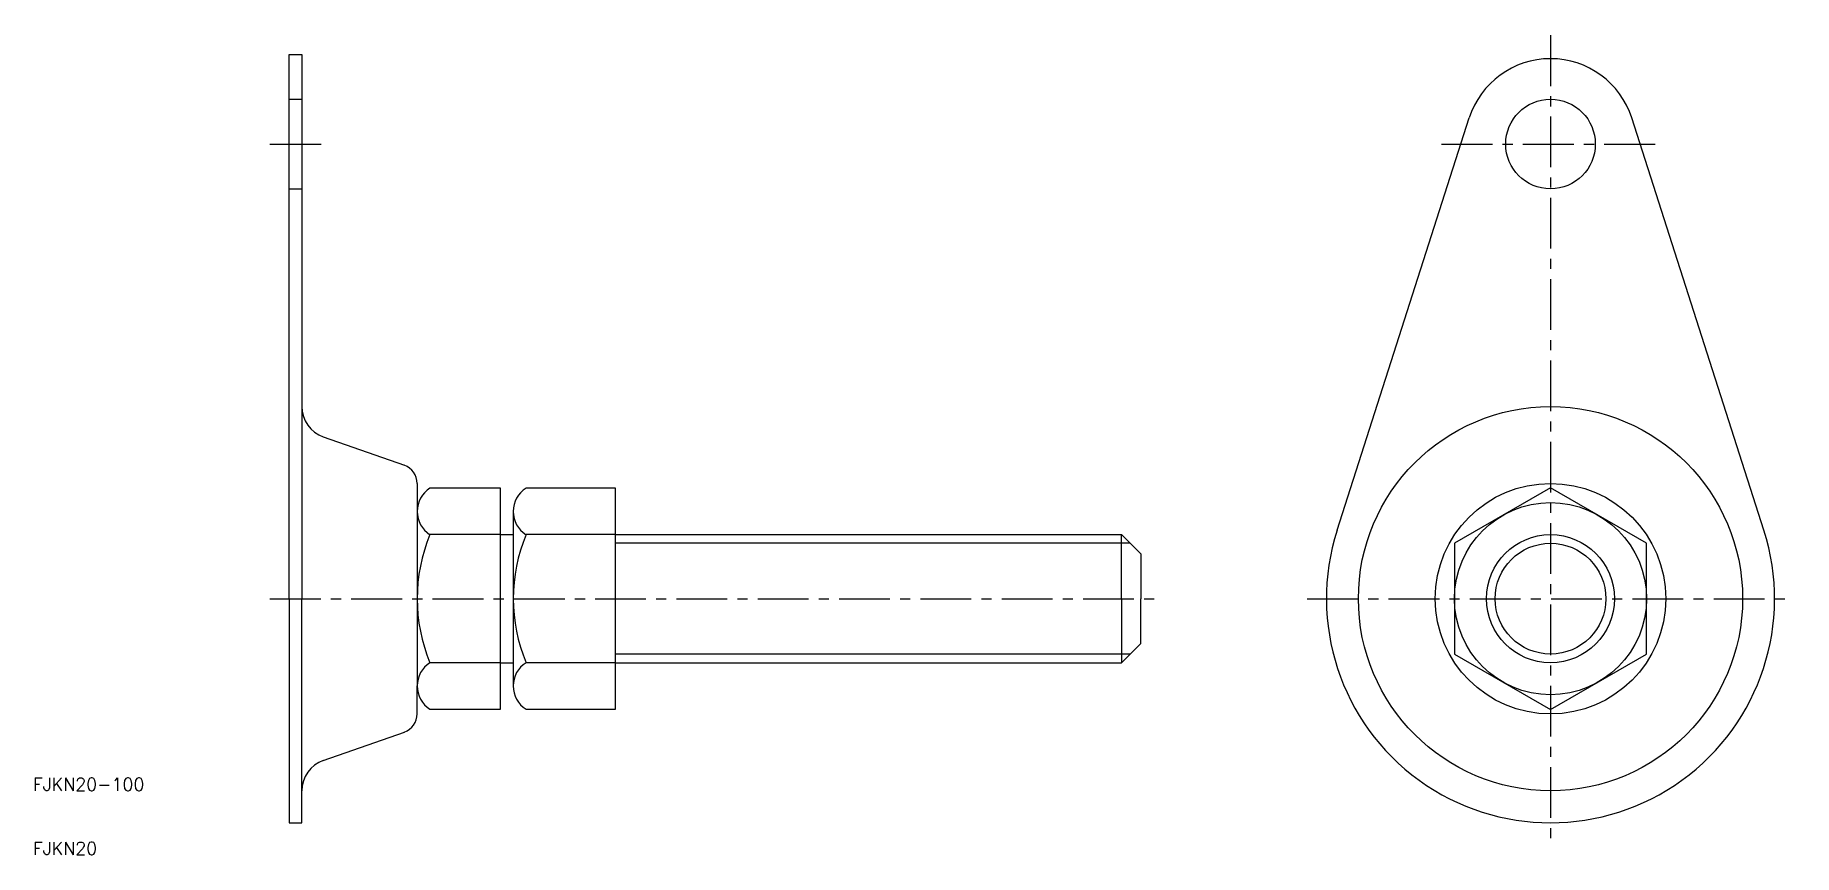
# Model space of a CAD drawing. Extents: x 10 to 285, y 10 to 138.
import ezdxf

# ---------------------------------------------------------------- set-up
doc = ezdxf.new("R2010")
doc.units = 0
doc.header["$LTSCALE"] = 0.25
doc.linetypes.add('CENTER', pattern=[50.8, 31.75, -6.35, 6.35, -6.35])
doc.linetypes.add('DASHED', pattern=[19.05, 12.7, -6.35])
doc.layers.get('0').update_dxf_attribs({"linetype": 'CONTINUOUS'})
doc.layers.add('CENTER', color=1, linetype='CENTER')
doc.styles.get("Standard").update_dxf_attribs({"font": 'txt.shx', "bigfont": 'extfont.shx'})

msp = doc.modelspace()

# ---------------------------------------------------------------- linework, layer by layer
at = {"color": 7, "linetype": 'CONTINUOUS'}
for p, q in [((50, 50), (50, 135)), ((50, 135), (52, 135)), ((52, 135), (52, 80)), ((213.67, 60.68), (234.3, 125.07)), ((280.33, 60.68), (259.7, 125.07)), ((52, 80), (52, 50)), ((55.34, 75.28), (68, 70.83)), ((70, 68), (70, 63.62)), ((83, 67.24), (72, 67.24)), ((83, 32.76), (83, 67.24)), ((101, 67.24), (87, 67.24)), ((101, 32.76), (101, 67.24)), ((247, 67.32), (232, 58.66)), ((262, 58.66), (247, 67.32)), ((70, 63.62), (70, 36.38)), ((85, 63.62), (85, 36.38)), ((83, 60), (72, 60)), ((83, 60), (85, 60)), ((101, 60), (87, 60)), ((101, 60), (180, 60)), ((180, 50), (180, 60)), ((180, 60), (183, 57)), ((232, 58.66), (232, 41.34)), ((262, 41.34), (262, 58.66)), ((183, 57), (183, 50)), ((50, 50), (50, 15)), ((52, 20), (52, 50)), ((180, 50), (180, 40)), ((183, 43), (183, 50)), ((180, 40), (183, 43)), ((232, 41.34), (247, 32.68)), ((247, 32.68), (262, 41.34)), ((83, 40), (72, 40)), ((83, 40), (85, 40)), ((101, 40), (87, 40)), ((101, 40), (180, 40)), ((70, 32), (70, 36.38)), ((72, 32.76), (83, 32.76)), ((87, 32.76), (101, 32.76)), ((55.34, 24.72), (68, 29.17)), ((52, 15), (52, 20)), ((50, 15), (52, 15))]:
    msp.add_line(p, q, dxfattribs=at)
at = {"color": 3, "linetype": 'DASHED'}
for p, q in [((50, 128), (52, 128)), ((50, 114), (52, 114))]:
    msp.add_line(p, q, dxfattribs=at)
at = {"color": 3, "linetype": 'CONTINUOUS'}
for p, q in [((181.35, 58.65), (101, 58.65)), ((181.35, 41.35), (101, 41.35))]:
    msp.add_line(p, q, dxfattribs=at)
at = {"color": 7, "linetype": 'CONTINUOUS'}
for centre, radius in [((247, 121), 7), ((247, 50), 30), ((247, 50), 18), ((247, 50), 15), ((247, 50), 10)]:
    msp.add_circle(centre, radius, dxfattribs=at)
at = {"color": 3, "linetype": 'CONTINUOUS'}
msp.add_circle((247, 50), 8.65, dxfattribs=at)
at = {"color": 7, "linetype": 'CONTINUOUS'}
for centre, radius, start, end in [((247, 121), 13.33, 17.7691, 162.2309), ((57, 80), 5, 180, 250.6126), ((67, 68), 3, 0, 70.6126), ((74.28, 63.62), 4.28, 122.1692, 180), ((89.28, 63.62), 4.28, 122.1692, 180), ((74.28, 63.62), 4.28, 180, 237.8308), ((89.28, 63.62), 4.28, 180, 237.8308), ((247, 50), 35, 162.2309, 17.7691), ((96, 50), 26, 157.3801, 202.6199), ((111, 50), 26, 157.3801, 202.6199), ((74.28, 36.38), 4.28, 122.1692, 180), ((89.28, 36.38), 4.28, 122.1692, 180), ((74.28, 36.38), 4.28, 180, 237.8308), ((89.28, 36.38), 4.28, 180, 237.8308), ((67, 32), 3, 289.3874, 0), ((57, 20), 5, 109.3874, 180)]:
    msp.add_arc(centre, radius, start, end, dxfattribs=at)
at = {"layer": 'CENTER', "color": 1, "linetype": 'CENTER'}
for p, q in [((247, 138), (247, 12)), ((230, 121), (264, 121)), ((47, 50), (186, 50)), ((209, 50), (285, 50))]:
    msp.add_line(p, q, dxfattribs=at)
at = {"layer": 'CENTER', "color": 1, "linetype": 'CONTINUOUS'}
msp.add_line((47, 121), (55, 121), dxfattribs=at)

# ---------------------------------------------------------------- texts
at = {"color": 7, "linetype": 'CONTINUOUS'}
for s, p in [('FJKN20-100', (10, 20)), ('FJKN20', (10, 10))]:
    msp.add_text(s, height=2, dxfattribs=at).set_placement(p)

doc.saveas('drawing.dxf')
